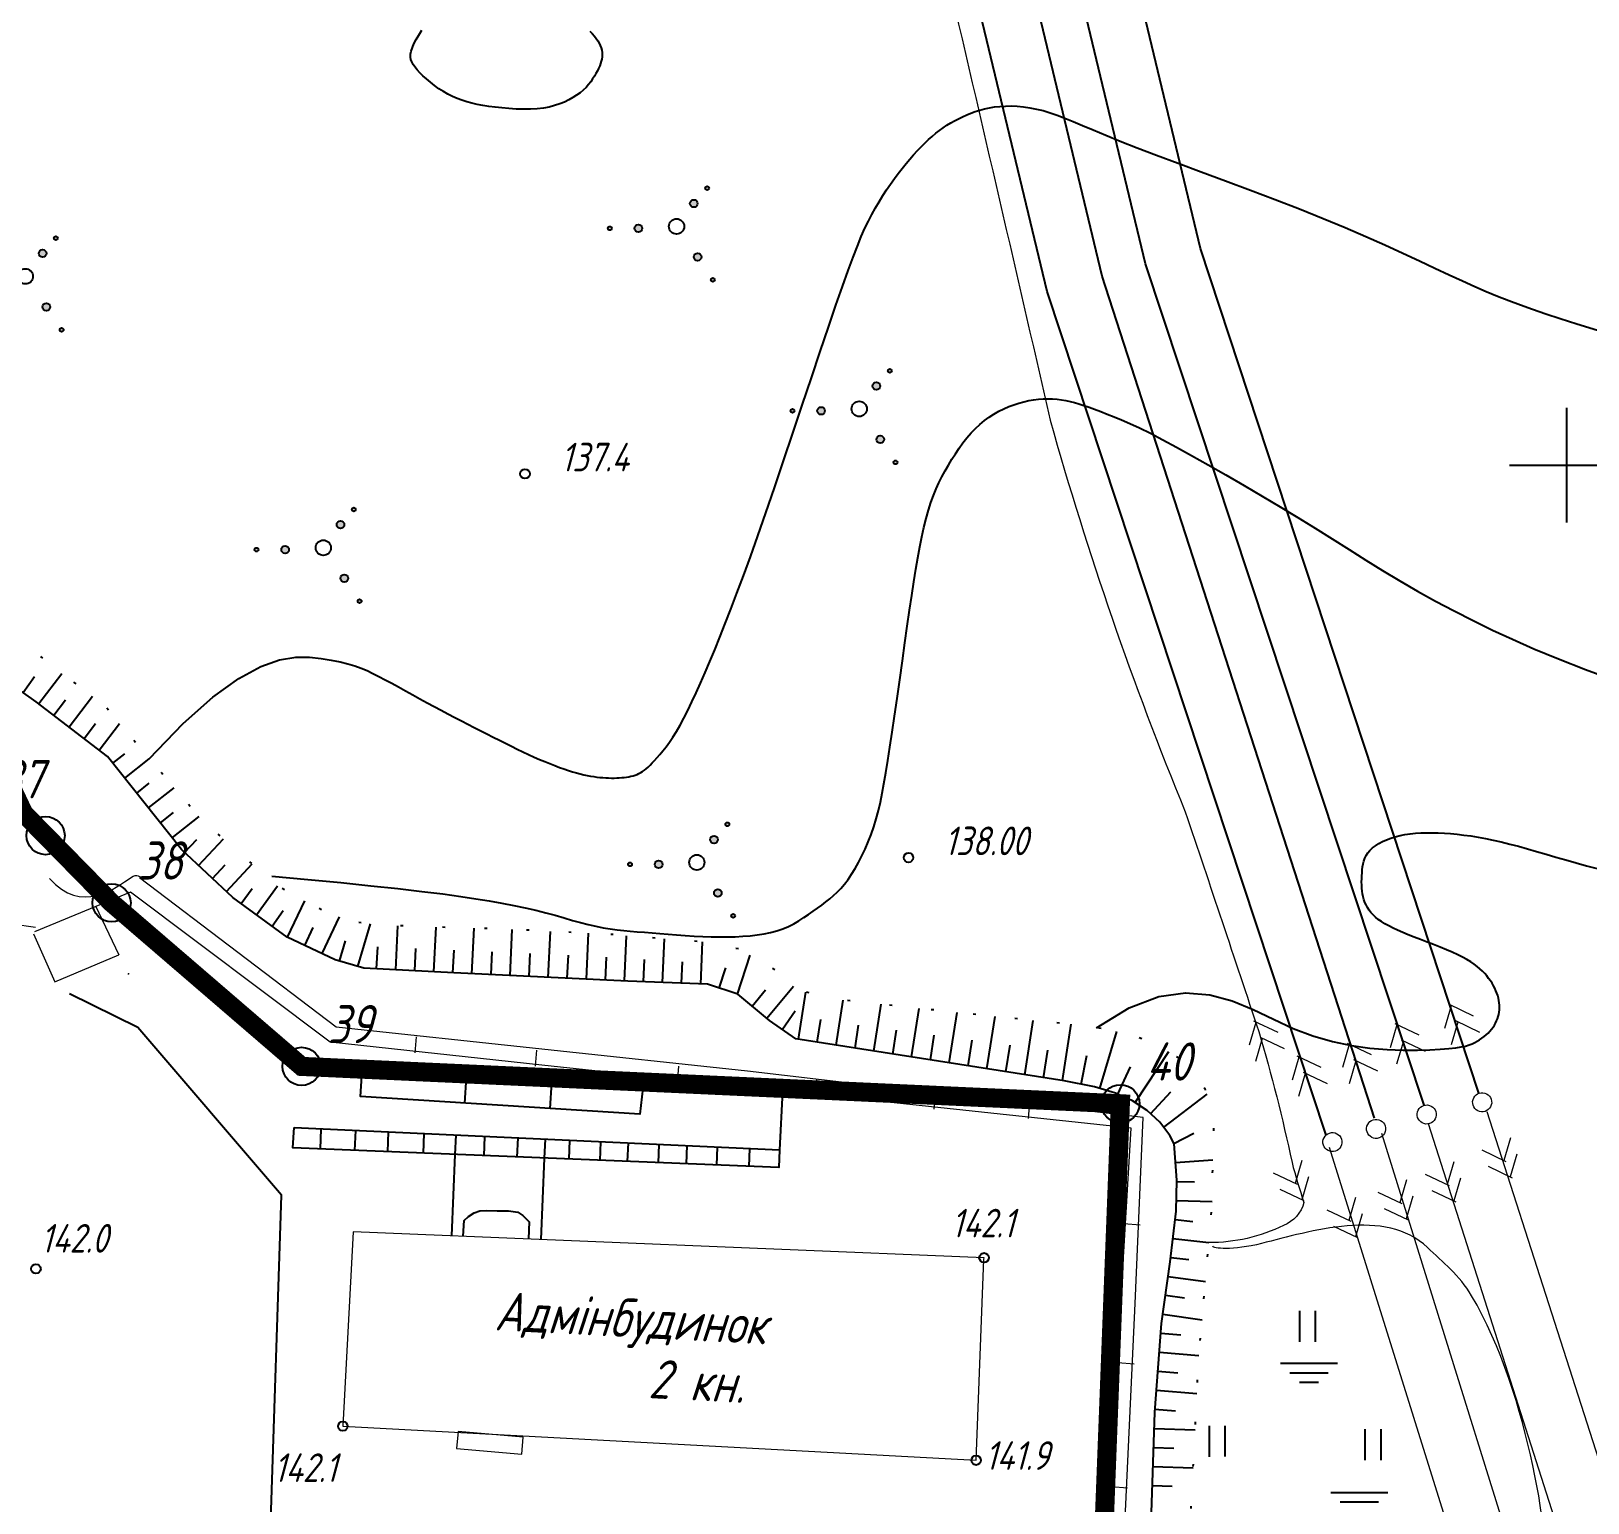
# Model space of a CAD drawing. Header units: millimetres. Extents: x 0 to 841, y 0 to 594.
# Drawn here: x 655.2 to 714.4, y 295.3 to 351.2 of the extents above; entities that cross this region are included whole.
import ezdxf
from ezdxf.lldxf.tags import DXFTag

# ---------------------------------------------------------------- set-up
doc = ezdxf.new("R2010")
doc.units = ezdxf.units.MM
doc.linetypes.add('KONTUR', pattern=[1.5, 0, -1.5])
for name, color, linetype in [('00_доповнення_топоплан', 7, 'Continuous'), ('01_Земельний_відвід_існуючий', 7, 'Continuous'), ('0_завод', 7, 'Continuous'), ('CONT-MNR', 7, 'Continuous'), ('кресты', 7, 'Continuous'), ('НАДЗЕМКА', 7, 'Continuous'), ('ПИКЕТЫ', 7, 'Continuous'), ('РЕЛЬЕФ', 7, 'Continuous')]:
    doc.layers.add(name, color=color, linetype=linetype)
doc.styles.add('Такие дела', font='GOST_A.TTF', dxfattribs={"oblique": 15})
tags = doc.linetypes.add('New Line8', pattern=[0.5, 0.2, -0.3]).pattern_tags.tags
tags[6:7] = [DXFTag(74, 4), DXFTag(75, 0), DXFTag(340, '0'), DXFTag(46, 1.0), DXFTag(50, 0.0), DXFTag(44, 0.0), DXFTag(45, 0.0)]
tags[4:5] = [DXFTag(74, 4), DXFTag(75, 0), DXFTag(340, '0'), DXFTag(46, 1.0), DXFTag(50, 0.0), DXFTag(44, 0.0), DXFTag(45, 0.0)]

# ---------------------------------------------------------------- blocks, each defined once
blk = doc.blocks.new('395_2')
at = {"linetype": 'Continuous'}
h = blk.add_hatch(color=0, dxfattribs=at)
h.paths.add_polyline_path([(-3.4, -0.1, 1), (-3.6, -0.1, 1)])
h.paths.add_polyline_path([(-2.2, -0.1, 1), (-1.8, -0.1, 1)])
h.paths.add_polyline_path([(1.1, 1.2, 1), (0.7, 1.2, 1)])
h.paths.add_polyline_path([(1.7, 2, 1), (1.5, 2, 1)])
h.paths.add_polyline_path([(0.9, -1.6, 1), (1.3, -1.6, 1)])
h.paths.add_polyline_path([(2, -2.8, 1), (1.8, -2.8, 1)])
at = {"color": 0, "linetype": 'Continuous'}
for centre, radius in [((1.6, 2), 0.1), ((0.9, 1.2), 0.2), ((-3.5, -0.1), 0.1), ((-2, -0.1), 0.2), ((0, 0), 0.4), ((1.1, -1.6), 0.2), ((1.9, -2.8), 0.1)]:
    blk.add_circle(centre, radius, dxfattribs=at)

msp = doc.modelspace()

# ---------------------------------------------------------------- linework, layer by layer
at = {"linetype": 'Continuous', "flags": 128}
for points in [[(710.222, 310.841), (699.638, 342.976), (693.845, 367.12), (687.949, 394.772), (675.558, 423.937), (661.163, 453.706)], [(708.144, 310.385), (697.539, 342.389), (691.721, 366.639), (685.863, 394.113), (673.555, 423.081), (659.784, 452.693)], [(706.255, 309.891), (695.895, 341.929), (690.057, 366.262), (684.228, 393.597), (671.986, 422.41), (657.791, 451.823)], [(704.413, 309.255), (693.796, 341.342), (687.933, 365.781), (682.142, 392.938), (669.983, 421.554), (655.991, 450.171)]]:
    msp.add_lwpolyline(points, dxfattribs=at)
at = {"layer": '00_доповнення_топоплан', "linetype": 'Continuous'}
for p, q in [((654.852, 326.09), (655.281, 326.697)), ((656.018, 325.225), (656.462, 325.805)), ((657.17, 324.342), (657.605, 324.909)), ((658.266, 323.401), (658.717, 323.759)), ((659.169, 322.264), (659.642, 322.639)), ((660.072, 321.127), (660.569, 321.522)), ((660.991, 320.005), (661.456, 320.501)), ((662.052, 319.013), (662.534, 319.528)), ((663.143, 318.058), (663.56, 318.632)), ((664.316, 317.204), (664.745, 317.792)), ((665.561, 316.468), (665.882, 317.146)), ((666.883, 315.872), (667.11, 316.645)), ((668.295, 315.576), (668.339, 316.413)), ((669.745, 315.5), (669.789, 316.344)), ((671.195, 315.425), (671.24, 316.284)), ((672.646, 315.356), (672.687, 316.229)), ((674.096, 315.287), (674.138, 316.163)), ((675.546, 315.218), (675.588, 316.091)), ((676.997, 315.149), (677.038, 316.019)), ((678.447, 315.085), (678.481, 315.931)), ((679.898, 315.027), (679.931, 315.842)), ((681.326, 314.842), (681.577, 315.611)), ((682.58, 314.161), (683.092, 314.782)), ((683.729, 313.275), (684.216, 313.974)), ((685.058, 312.787), (685.192, 313.643)), ((686.492, 312.562), (686.629, 313.436)), ((687.926, 312.336), (688.069, 313.244)), ((689.361, 312.111), (689.509, 313.053)), ((690.795, 311.886), (690.949, 312.863)), ((692.23, 311.661), (692.389, 312.674)), ((693.664, 311.435), (693.829, 312.488)), ((695.094, 311.186), (695.306, 312.274)), ((696.493, 310.808), (696.972, 311.852)), ((697.731, 310.065), (698.506, 310.899)), ((698.622, 308.934), (699.385, 309.324)), ((698.731, 307.487), (699.412, 307.471)), ((698.668, 306.038), (699.341, 305.962)), ((698.505, 304.595), (699.196, 304.517)), ((698.307, 303.157), (699.032, 303.055)), ((698.128, 301.716), (698.883, 301.657)), ((698.014, 300.269), (698.775, 300.209)), ((697.9, 298.821), (698.682, 298.76)), ((697.848, 297.37), (698.621, 297.345)), ((697.801, 295.919), (698.561, 295.895))]:
    msp.add_line(p, q, dxfattribs=at)
at = {"layer": '00_доповнення_топоплан', "color": 7, "linetype": 'Continuous', "lineweight": -3}
for p, q in [((655.442, 325.667), (656.323, 326.817)), ((656.594, 324.784), (657.49, 325.952)), ((657.746, 323.9), (658.516, 324.903)), ((658.717, 322.832), (659.638, 323.564)), ((659.62, 321.695), (660.591, 322.466)), ((660.523, 320.558), (661.544, 321.369)), ((661.522, 319.509), (662.468, 320.52)), ((662.582, 318.517), (663.564, 319.566)), ((663.73, 317.631), (664.528, 318.728)), ((664.905, 316.778), (665.563, 318.169)), ((666.217, 316.157), (666.878, 317.553)), ((667.58, 315.667), (668.056, 317.289)), ((669.02, 315.538), (669.107, 317.212)), ((670.47, 315.463), (670.559, 317.164)), ((671.921, 315.39), (672.003, 317.123)), ((673.371, 315.321), (673.454, 317.077)), ((674.821, 315.252), (674.905, 317.002)), ((676.272, 315.183), (676.355, 316.927)), ((677.722, 315.114), (677.804, 316.835)), ((679.173, 315.056), (679.239, 316.717)), ((680.624, 314.998), (680.687, 316.598)), ((682.017, 314.617), (682.498, 316.095)), ((683.14, 313.699), (684.149, 314.922)), ((684.34, 312.9), (684.622, 314.694)), ((685.775, 312.674), (686.044, 314.388)), ((687.209, 312.449), (687.489, 314.231)), ((688.644, 312.224), (688.934, 314.073)), ((690.078, 311.999), (690.379, 313.915)), ((691.512, 311.773), (691.825, 313.764)), ((692.947, 311.548), (693.271, 313.613)), ((694.381, 311.323), (694.718, 313.47)), ((695.802, 311.028), (696.447, 313.191)), ((697.144, 310.489), (698.435, 312.432)), ((698.232, 309.543), (699.884, 310.807)), ((698.682, 308.212), (700.104, 308.317)), ((698.714, 306.762), (700.082, 306.729)), ((698.586, 305.316), (699.951, 305.162)), ((698.408, 303.876), (699.821, 303.677)), ((698.206, 302.438), (699.694, 302.229)), ((698.071, 300.993), (699.575, 300.874)), ((697.957, 299.545), (699.5, 299.423)), ((697.871, 298.096), (699.431, 298.046)), ((697.825, 296.645), (699.358, 296.595))]:
    msp.add_line(p, q, dxfattribs=at)
at = {"layer": '00_доповнення_топоплан', "color": 0, "linetype": 'Continuous'}
for p, q in [((703.408, 301.387), (703.408, 302.566)), ((703.996, 302.566), (703.996, 301.39)), ((699.974, 297.016), (699.974, 298.196)), ((700.562, 298.196), (700.562, 297.02)), ((705.902, 296.887), (705.902, 298.066)), ((706.491, 298.066), (706.491, 296.89))]:
    msp.add_line(p, q, dxfattribs=at)
at = {"layer": '00_доповнення_топоплан', "color": 3}
for p, q in [((702.674, 300.575), (704.852, 300.575)), ((703.037, 300.212), (704.489, 300.212)), ((703.4, 299.849), (704.126, 299.849)), ((704.587, 295.659), (706.765, 295.659)), ((704.95, 295.296), (706.402, 295.296))]:
    msp.add_line(p, q, dxfattribs=at)
at = {"layer": '00_доповнення_топоплан', "linetype": 'KONTUR', "flags": 128}
msp.add_lwpolyline([(719.084, 250.396), (719.117, 252.038), (719.149, 256.533), (719.072, 260.513), (718.899, 263.95), (718.645, 266.852), (718.338, 269.171), (718.047, 270.644), (717.764, 271.437), (717.356, 272.248), (716.818, 273.07), (716.127, 273.923), (715.234, 274.846), (713.892, 276.215), (713.422, 276.923), (713.129, 277.542), (712.381, 279.256), (712.031, 279.71), (711.645, 280.034), (710.945, 280.438), (710.076, 280.809), (708.857, 281.203), (705.78, 282.154), (704.283, 282.76), (703.028, 283.381), (702.041, 283.987), (701.217, 284.623), (700.407, 285.381), (699.721, 286.17), (699.578, 286.443), (699.389, 287.123), (699.238, 288.079), (699.166, 289.259), (699.162, 291.379), (699.279, 295.034), (699.571, 300.825), (700.081, 306.649), (700.107, 308.585), (700.153, 309.875), (700.063, 310.358), (699.819, 310.972), (699.493, 311.497), (699.083, 311.954), (698.577, 312.353), (697.968, 312.694), (697.215, 312.989), (696.279, 313.235), (695.07, 313.435), (693.167, 313.623), (690.345, 313.919), (685.516, 314.446), (684.307, 314.782), (683.463, 315.527), (682.109, 316.324), (680.739, 316.594), (677.25, 316.881), (673.227, 317.088), (670.407, 317.168), (668.542, 317.232), (667.582, 317.345), (666.499, 317.664), (664.523, 318.731), (661.701, 321.187), (659.407, 323.831), (657.89, 325.656), (656.041, 327.026), (652.919, 329.637), (648.702, 334.531), (645.368, 341.579), (641.446, 348.425), (638.21, 354.206), (633.618, 363.188), (629.257, 371.782), (623.011, 384.047), (616.508, 396.006), (610.848, 407.887), (606.104, 417.502), (597.869, 433.564), (587.04, 455.058), (583.333, 462.529), (583.016, 463.51), (583.587, 464.349), (584.474, 464.824), (585.741, 464.935), (587.531, 464.713), (589.432, 464.143), (595.554, 463.494), (597.845, 463.692), (599.242, 464.035)], dxfattribs=at)
at = {"layer": '00_доповнення_топоплан', "linetype": 'New Line8', "lineweight": 15}
msp.add_lwpolyline([(673.599, 410.729, 0.00665), (676.721, 402.87, -0.0002), (680.336, 393.555, -0.009501), (682.129, 388.207, -0.022518), (684.237, 378.125, 0.000221), (689.782, 354.305, -0.001082), (693.917, 336.443, 0.029125), (699.056, 321.55, -0.000671), (701.853, 313.19, -0.019166), (703.115, 308.211, 0.021264), (703.571, 306.688, -0.239083), (702.793, 305.816, -0.116197), (699.951, 305.162)], format="xyb", dxfattribs=at)
at = {"layer": '00_доповнення_топоплан', "color": 30, "linetype": 'Continuous'}
for points in [[(676.402, 351.247), (676.496, 351.153), (676.579, 351.06), (676.652, 350.968), (676.713, 350.878), (676.762, 350.788), (676.803, 350.7), (676.834, 350.612), (676.857, 350.525), (676.871, 350.438), (676.877, 350.352), (676.873, 350.267), (676.862, 350.182), (676.841, 350.098), (676.814, 350.013), (676.779, 349.924), (676.738, 349.831), (676.691, 349.736), (676.637, 349.637), (676.577, 349.534), (676.51, 349.428), (676.437, 349.319), (676.354, 349.21), (676.26, 349.105), (676.153, 349.003), (676.035, 348.905), (675.904, 348.811), (675.762, 348.72), (675.607, 348.633), (675.441, 348.55), (675.261, 348.475), (675.067, 348.412), (674.859, 348.36), (674.637, 348.321), (674.4, 348.294), (674.149, 348.278), (673.885, 348.275), (673.606, 348.284), (673.326, 348.301), (673.059, 348.323), (672.804, 348.351), (672.562, 348.383), (672.333, 348.42), (672.117, 348.461), (671.913, 348.508), (671.721, 348.56), (671.538, 348.619), (671.358, 348.688), (671.18, 348.766), (671.006, 348.853), (670.835, 348.951), (670.667, 349.057), (670.502, 349.174), (670.34, 349.299), (670.188, 349.427), (670.054, 349.55), (669.936, 349.666), (669.835, 349.778), (669.751, 349.883), (669.684, 349.983), (669.633, 350.078), (669.6, 350.167), (669.585, 350.26), (669.589, 350.366), (669.612, 350.486), (669.655, 350.618), (669.716, 350.764), (669.796, 350.923), (669.896, 351.096), (670.015, 351.281)], [(659.638, 323.564), (660.939, 324.913), (662.07, 325.914), (663.048, 326.618), (663.888, 327.074), (664.605, 327.329), (665.216, 327.434), (665.737, 327.436), (666.183, 327.386), (666.569, 327.323), (666.905, 327.256), (667.2, 327.183), (667.463, 327.103), (667.704, 327.015), (667.931, 326.92), (668.154, 326.815), (668.381, 326.7), (668.62, 326.574), (668.871, 326.44), (669.13, 326.298), (669.396, 326.151), (669.667, 326.002), (669.94, 325.851), (670.212, 325.701), (670.482, 325.554), (670.748, 325.412), (671.009, 325.274), (671.265, 325.14), (671.517, 325.01), (671.766, 324.882), (672.011, 324.758), (672.254, 324.635), (672.493, 324.514), (672.729, 324.394), (672.963, 324.275), (673.194, 324.159), (673.42, 324.046), (673.643, 323.936), (673.862, 323.831), (674.077, 323.73), (674.286, 323.634), (674.49, 323.544), (674.689, 323.459), (674.882, 323.381), (675.069, 323.308), (675.249, 323.241), (675.422, 323.18), (675.588, 323.125), (675.746, 323.076), (675.897, 323.032), (676.041, 322.994), (676.178, 322.961), (676.309, 322.932), (676.435, 322.908), (676.557, 322.888), (676.675, 322.872), (676.79, 322.859), (676.903, 322.849), (677.013, 322.841), (677.121, 322.836), (677.226, 322.834), (677.329, 322.835), (677.429, 322.838), (677.526, 322.843), (677.621, 322.85), (677.713, 322.859), (677.801, 322.871), (677.887, 322.885), (677.97, 322.903), (678.05, 322.923), (678.128, 322.947), (678.203, 322.975), (678.275, 323.007), (678.344, 323.044), (678.412, 323.085), (678.48, 323.133), (678.55, 323.189), (678.623, 323.252), (678.699, 323.325), (678.781, 323.409), (678.871, 323.503), (678.968, 323.61), (679.073, 323.731), (679.185, 323.868), (679.304, 324.022), (679.43, 324.195), (679.561, 324.389), (679.697, 324.606), (679.839, 324.847), (679.985, 325.115), (680.136, 325.408), (680.291, 325.727), (680.453, 326.073), (680.62, 326.445), (680.793, 326.843), (680.973, 327.267), (681.16, 327.717), (681.354, 328.195), (681.558, 328.707), (681.773, 329.26), (682.002, 329.862), (682.248, 330.522), (682.511, 331.246), (682.795, 332.042), (683.101, 332.919), (683.43, 333.878), (683.776, 334.898), (684.131, 335.953), (684.487, 337.016), (684.837, 338.06), (685.172, 339.06), (685.485, 339.989), (685.768, 340.819), (686.015, 341.532), (686.229, 342.135), (686.417, 342.643), (686.582, 343.071), (686.731, 343.434), (686.869, 343.745), (687.001, 344.021), (687.132, 344.275), (687.268, 344.52), (687.408, 344.758), (687.55, 344.989), (687.696, 345.213), (687.843, 345.428), (687.991, 345.636), (688.139, 345.835), (688.287, 346.026), (688.433, 346.208), (688.577, 346.381), (688.721, 346.546), (688.863, 346.702), (689.004, 346.85), (689.145, 346.989), (689.286, 347.12), (689.426, 347.244), (689.566, 347.359), (689.706, 347.467), (689.847, 347.568), (689.99, 347.663), (690.134, 347.752), (690.281, 347.836), (690.43, 347.915), (690.583, 347.99), (690.74, 348.061), (690.901, 348.127), (691.067, 348.188), (691.239, 348.243), (691.417, 348.291), (691.603, 348.331), (691.797, 348.363), (691.999, 348.385), (692.211, 348.397), (692.432, 348.399), (692.661, 348.389), (692.898, 348.367), (693.142, 348.333), (693.393, 348.284), (693.65, 348.222), (693.912, 348.144), (694.183, 348.051), (694.47, 347.94), (694.786, 347.81), (695.144, 347.66), (695.554, 347.486), (696.03, 347.288), (696.583, 347.063), (697.225, 346.811), (697.963, 346.529), (698.782, 346.223), (699.663, 345.896), (700.585, 345.553), (701.53, 345.2), (702.476, 344.841), (703.405, 344.481), (704.297, 344.125), (705.135, 343.777), (705.918, 343.439), (706.649, 343.113), (707.329, 342.802), (707.962, 342.508), (708.55, 342.232), (709.094, 341.976), (709.597, 341.743), (710.064, 341.533), (710.505, 341.342), (710.933, 341.165), (711.361, 340.997), (711.801, 340.833), (712.266, 340.667), (712.769, 340.495), (713.322, 340.31), (713.952, 340.107), (714.74, 339.869)], [(664.31, 319.107), (665.679, 318.978), (666.934, 318.855), (668.075, 318.738), (669.103, 318.627), (670.016, 318.522), (670.816, 318.424), (671.502, 318.331), (672.074, 318.244), (672.577, 318.16), (673.055, 318.073), (673.51, 317.985), (673.941, 317.895), (674.348, 317.803), (674.73, 317.709), (675.089, 317.613), (675.423, 317.515), (675.741, 317.421), (676.049, 317.337), (676.347, 317.262), (676.636, 317.197), (676.915, 317.142), (677.184, 317.096), (677.444, 317.06), (677.694, 317.034), (677.945, 317.012), (678.208, 316.989), (678.483, 316.966), (678.77, 316.943), (679.069, 316.919), (679.379, 316.894), (679.702, 316.869), (680.037, 316.843), (680.373, 316.82), (680.702, 316.803), (681.022, 316.793), (681.334, 316.789), (681.638, 316.791), (681.934, 316.799), (682.222, 316.814), (682.501, 316.834), (682.771, 316.864), (683.031, 316.906), (683.279, 316.959), (683.517, 317.025), (683.743, 317.103), (683.959, 317.192), (684.164, 317.293), (684.358, 317.407), (684.544, 317.526), (684.724, 317.645), (684.898, 317.764), (685.066, 317.884), (685.228, 318.003), (685.383, 318.122), (685.533, 318.241), (685.677, 318.361), (685.818, 318.489), (685.956, 318.634), (686.093, 318.796), (686.228, 318.976), (686.362, 319.174), (686.494, 319.388), (686.625, 319.62), (686.753, 319.87), (686.878, 320.133), (686.994, 320.406), (687.102, 320.689), (687.203, 320.982), (687.295, 321.285), (687.38, 321.598), (687.457, 321.921), (687.526, 322.255), (687.593, 322.618), (687.665, 323.032), (687.742, 323.496), (687.823, 324.011), (687.909, 324.576), (687.999, 325.191), (688.094, 325.857), (688.194, 326.573), (688.294, 327.294), (688.39, 327.975), (688.482, 328.616), (688.57, 329.217), (688.654, 329.777), (688.734, 330.297), (688.811, 330.777), (688.883, 331.216), (688.955, 331.624), (689.032, 332.009), (689.113, 332.37), (689.198, 332.709), (689.287, 333.025), (689.381, 333.318), (689.478, 333.587), (689.58, 333.834), (689.687, 334.067), (689.8, 334.296), (689.918, 334.521), (690.043, 334.742), (690.173, 334.958), (690.309, 335.171), (690.45, 335.379), (690.598, 335.584), (690.751, 335.78), (690.909, 335.963), (691.072, 336.132), (691.241, 336.289), (691.414, 336.433), (691.593, 336.564), (691.777, 336.682), (691.966, 336.787), (692.157, 336.88), (692.347, 336.963), (692.536, 337.036), (692.725, 337.098), (692.912, 337.15), (693.099, 337.192), (693.284, 337.223), (693.469, 337.245), (693.652, 337.257), (693.831, 337.261), (694.008, 337.257), (694.181, 337.245), (694.351, 337.226), (694.518, 337.198), (694.682, 337.163), (694.843, 337.12), (695.01, 337.068), (695.193, 337.008), (695.393, 336.939), (695.608, 336.861), (695.84, 336.774), (696.089, 336.679), (696.353, 336.575), (696.633, 336.462), (696.948, 336.327), (697.314, 336.155), (697.732, 335.947), (698.202, 335.703), (698.723, 335.423), (699.297, 335.107), (699.922, 334.754), (700.599, 334.365), (701.297, 333.958), (701.985, 333.552), (702.665, 333.146), (703.335, 332.741), (703.995, 332.336), (704.646, 331.931), (705.288, 331.527), (705.921, 331.123), (706.558, 330.723), (707.212, 330.33), (707.883, 329.944), (708.572, 329.564), (709.278, 329.191), (710.001, 328.824), (710.742, 328.465), (711.5, 328.112), (712.32, 327.752), (713.247, 327.37), (714.281, 326.966), (715.422, 326.54)], [(695.675, 313.335), (696.924, 314.097), (698.047, 314.521), (699.062, 314.666), (699.987, 314.592), (700.841, 314.359), (701.642, 314.028), (702.409, 313.656), (703.161, 313.306), (703.911, 313.024), (704.654, 312.812), (705.379, 312.663), (706.074, 312.564), (706.731, 312.509), (707.338, 312.485), (707.884, 312.486), (708.359, 312.499), (708.755, 312.519), (709.079, 312.543), (709.342, 312.571), (709.552, 312.604), (709.719, 312.64), (709.854, 312.68), (709.966, 312.724), (710.065, 312.772), (710.16, 312.824), (710.25, 312.88), (710.338, 312.939), (710.421, 313.001), (710.499, 313.066), (710.573, 313.134), (710.642, 313.205), (710.705, 313.279), (710.762, 313.354), (710.814, 313.432), (710.859, 313.512), (710.899, 313.593), (710.933, 313.676), (710.96, 313.76), (710.982, 313.845), (710.998, 313.932), (711.008, 314.019), (711.011, 314.107), (711.009, 314.195), (711.001, 314.285), (710.987, 314.375), (710.967, 314.466), (710.941, 314.558), (710.909, 314.65), (710.872, 314.743), (710.828, 314.837), (710.779, 314.931), (710.723, 315.025), (710.662, 315.119), (710.595, 315.212), (710.522, 315.304), (710.444, 315.396), (710.359, 315.486), (710.266, 315.576), (710.162, 315.664), (710.047, 315.753), (709.917, 315.842), (709.771, 315.932), (709.605, 316.023), (709.419, 316.115), (709.211, 316.209), (708.986, 316.305), (708.747, 316.401), (708.5, 316.497), (708.251, 316.592), (708.004, 316.687), (707.765, 316.779), (707.538, 316.869), (707.328, 316.957), (707.134, 317.042), (706.957, 317.125), (706.796, 317.208), (706.649, 317.29), (706.517, 317.372), (706.398, 317.456), (706.292, 317.541), (706.198, 317.629), (706.116, 317.719), (706.045, 317.812), (705.983, 317.908), (705.931, 318.006), (705.888, 318.106), (705.852, 318.21), (705.824, 318.316), (705.801, 318.425), (705.785, 318.537), (705.774, 318.65), (705.767, 318.765), (705.765, 318.881), (705.766, 318.997), (705.771, 319.113), (705.778, 319.228), (705.787, 319.343), (705.801, 319.456), (705.82, 319.567), (705.848, 319.676), (705.885, 319.782), (705.934, 319.886), (705.997, 319.985), (706.076, 320.081), (706.172, 320.173), (706.285, 320.26), (706.412, 320.341), (706.553, 320.417), (706.706, 320.485), (706.87, 320.547), (707.043, 320.601), (707.224, 320.647), (707.412, 320.685), (707.606, 320.714), (707.807, 320.735), (708.015, 320.748), (708.229, 320.755), (708.449, 320.755), (708.676, 320.748), (708.91, 320.737), (709.15, 320.719), (709.397, 320.696), (709.653, 320.666), (709.917, 320.63), (710.191, 320.586), (710.475, 320.534), (710.77, 320.473), (711.077, 320.404), (711.395, 320.325), (711.726, 320.237), (712.068, 320.143), (712.42, 320.043), (712.782, 319.938), (713.154, 319.83), (713.533, 319.72), (713.921, 319.608), (714.316, 319.497), (714.719, 319.387)]]:
    msp.add_lwpolyline(points, dxfattribs=at)
at = {"layer": '00_доповнення_топоплан', "lineweight": 15}
msp.add_lwpolyline([(697.558, 288.376), (697.891, 298.717), (698.157, 302.087), (698.486, 304.428), (698.704, 306.358), (698.732, 307.534), (698.63, 308.917), (698.466, 309.237), (698.083, 309.738), (697.604, 310.183), (697.043, 310.556), (696.407, 310.848), (695.601, 311.088), (694.443, 311.313), (684.247, 312.914), (683.245, 313.613), (682.036, 314.611), (680.877, 314.988), (677.851, 315.108), (671.231, 315.423), (667.805, 315.601), (666.715, 315.921), (664.893, 316.784), (662.823, 318.291), (660.877, 320.113), (658.063, 323.657), (655.349, 325.739), (652.484, 327.766)], dxfattribs=at)
at = {"layer": '00_доповнення_топоплан', "color": 7, "linetype": 'Continuous', "lineweight": -3, "flags": 128}
for points in [[(670.567, 293.727), (664.255, 294.214), (664.682, 306.961), (659.215, 313.344), (656.61, 314.623)], [(678.424, 311.034), (678.301, 310.048), (667.68, 310.72), (667.742, 311.701), (678.424, 311.034)], [(671.698, 311.454), (671.636, 310.469)], [(674.945, 311.251), (674.883, 310.264)], [(683.737, 310.929), (683.62, 308.688)], [(665.157, 309.537), (683.62, 308.688), (683.589, 308.014), (665.102, 308.763), (665.157, 309.537)], [(666.177, 309.49), (666.146, 308.721)], [(667.487, 309.43), (667.456, 308.66)], [(668.739, 309.372), (668.709, 308.617)], [(670.089, 309.31), (670.059, 308.562)], [(671.305, 309.254), (671.275, 308.513)], [(672.399, 309.204), (672.369, 308.468)], [(673.66, 309.146), (673.63, 308.417)], [(674.702, 309.098), (674.672, 308.375)], [(675.629, 309.055), (675.6, 308.337)], [(676.815, 309.001), (676.786, 308.289)], [(677.857, 308.953), (677.828, 308.247)], [(679.027, 308.899), (678.999, 308.2)], [(680.092, 308.85), (680.064, 308.157)], [(681.251, 308.797), (681.223, 308.11)], [(682.479, 308.741), (682.451, 308.06)], [(671.275, 308.513), (671.148, 305.421)], [(674.672, 308.375), (674.545, 305.281)], [(671.583, 305.403), (671.629, 306), (671.785, 306.156), (672.008, 306.296), (672.215, 306.369), (672.476, 306.385), (672.884, 306.376), (673.307, 306.369), (673.661, 306.318), (673.861, 306.191), (674.103, 305.946), (674.077, 305.3)]]:
    msp.add_lwpolyline(points, dxfattribs=at)
at = {"layer": '00_доповнення_топоплан', "color": 7, "linetype": 'Continuous'}
for centre in [(673.938, 334.406), (688.529, 319.807), (691.402, 304.586), (655.335, 304.165), (667.009, 298.177), (691.098, 296.882)]:
    msp.add_circle(centre, 0.181, dxfattribs=at)
at = {"layer": '00_доповнення_топоплан', "lineweight": 15}
for centre in [(708.239, 310.035), (710.349, 310.501), (706.315, 309.488), (704.654, 308.984)]:
    msp.add_ellipse(centre, major_axis=(0.031, 0.362), ratio=1, dxfattribs=at)
for points in [[(709.173, 314.172), (709.173, 314.172), (708.918, 313.304), (708.918, 313.304)], [(710.02, 313.78), (710.02, 313.78), (709.105, 314.216), (709.105, 314.216)], [(707.104, 313.443), (707.104, 313.443), (706.85, 312.576), (706.85, 312.576)], [(707.951, 313.052), (707.951, 313.052), (707.036, 313.488), (707.036, 313.488)], [(709.419, 313.551), (709.419, 313.551), (709.165, 312.683), (709.165, 312.683)], [(710.266, 313.16), (710.266, 313.16), (709.351, 313.595), (709.351, 313.595)], [(705.293, 312.693), (705.293, 312.693), (705.038, 311.825), (705.038, 311.825)], [(706.14, 312.302), (706.14, 312.302), (705.225, 312.737), (705.225, 312.737)], [(707.351, 312.823), (707.351, 312.823), (707.096, 311.955), (707.096, 311.955)], [(708.198, 312.432), (708.198, 312.432), (707.283, 312.867), (707.283, 312.867)], [(703.375, 312.211), (703.375, 312.211), (703.12, 311.343), (703.12, 311.343)], [(704.222, 311.819), (704.222, 311.819), (703.307, 312.255), (703.307, 312.255)], [(706.386, 311.681), (706.386, 311.681), (705.471, 312.117), (705.471, 312.117)], [(703.621, 311.59), (703.621, 311.59), (703.367, 310.722), (703.367, 310.722)], [(704.468, 311.199), (704.468, 311.199), (703.553, 311.634), (703.553, 311.634)], [(705.539, 312.072), (705.539, 312.072), (705.285, 311.205), (705.285, 311.205)], [(711.18, 308.295), (711.18, 308.295), (711.435, 309.163), (711.435, 309.163)], [(710.334, 308.686), (710.334, 308.686), (711.249, 308.251), (711.249, 308.251)], [(711.427, 307.675), (711.427, 307.675), (711.681, 308.542), (711.681, 308.542)], [(709.031, 307.38), (709.031, 307.38), (709.286, 308.247), (709.286, 308.247)], [(710.58, 308.066), (710.58, 308.066), (711.495, 307.63), (711.495, 307.63)], [(707.225, 306.693), (707.225, 306.693), (707.48, 307.561), (707.48, 307.561)], [(708.184, 307.771), (708.184, 307.771), (709.099, 307.335), (709.099, 307.335)], [(709.278, 306.759), (709.278, 306.759), (709.532, 307.627), (709.532, 307.627)], [(705.291, 306.018), (705.291, 306.018), (705.545, 306.886), (705.545, 306.886)], [(706.378, 307.085), (706.378, 307.085), (707.293, 306.649), (707.293, 306.649)], [(707.472, 306.073), (707.472, 306.073), (707.726, 306.941), (707.726, 306.941)], [(708.431, 307.15), (708.431, 307.15), (709.346, 306.715), (709.346, 306.715)], [(704.444, 306.41), (704.444, 306.41), (705.359, 305.974), (705.359, 305.974)], [(705.537, 305.398), (705.537, 305.398), (705.792, 306.265), (705.792, 306.265)], [(706.625, 306.464), (706.625, 306.464), (707.54, 306.029), (707.54, 306.029)], [(704.69, 305.789), (704.69, 305.789), (705.605, 305.354), (705.605, 305.354)]]:
    msp.add_open_spline(points, degree=3, dxfattribs=at)
at = {"layer": '01_Земельний_відвід_існуючий', "color": 2, "linetype": 'Continuous', "lineweight": 50, "const_width": 0.726}
msp.add_lwpolyline([(586.612, 465.781), (654.87, 321.492), (658.213, 318.087), (665.441, 311.865), (696.586, 310.443), (695.435, 280.539), (707.44, 280.364), (716.94, 271.416), (718.903, 250.682), (724.878, 239.639), (735.492, 242.5), (740.433, 224.023), (748.542, 222.208), (749.969, 222.462), (750.056, 220.647), (784.28, 225.878), (836, 237.26)], dxfattribs=at)
at = {"layer": '01_Земельний_відвід_існуючий', "color": 7, "linetype": 'Continuous', "lineweight": -3}
for centre in [(655.703, 320.644), (658.213, 318.087), (665.441, 311.865), (696.586, 310.443)]:
    msp.add_circle(centre, 0.726, dxfattribs=at)
at = {"layer": '0_завод', "lineweight": 15}
for p, q in [((671.392, 297.979), (671.336, 297.33)), ((673.871, 297.766), (671.392, 297.979)), ((671.336, 297.33), (673.815, 297.117)), ((671.336, 297.33), (671.336, 297.33)), ((673.815, 297.117), (673.871, 297.766))]:
    msp.add_line(p, q, dxfattribs=at)
for centre in [(708.239, 310.035), (710.349, 310.501), (706.315, 309.488), (704.654, 308.984)]:
    msp.add_ellipse(centre, major_axis=(0.031, 0.362), ratio=1, dxfattribs=at)
for points, knots in [([(658.965, 319.066), (658.965, 319.066), (659.167, 319.213), (659.339, 319.05), (659.339, 319.05)], [0.95454545, 0.95454545, 0.95454545, 0.95454545, 0.95454546, 1, 1, 1, 1]), ([(655.849, 319.016), (655.849, 319.016), (657.055, 317.639), (658.36, 318.626), (658.965, 319.066)], [0.90909091, 0.90909091, 0.90909091, 0.90909091, 0.90909092, 0.95454545, 0.95454545, 0.95454545, 0.95454545]), ([(666.761, 313.352), (666.761, 313.352), (666.761, 313.352), (659.272, 319.038), (659.272, 319.038)], [0.8333333, 0.8333333, 0.8333333, 0.8333333, 0.8333333, 1, 1, 1, 1]), ([(658.936, 318.498), (658.936, 318.498), (658.936, 318.498), (655.283, 316.978), (655.283, 316.978)], [0.8571429, 0.8571429, 0.8571429, 0.8571429, 0.8571429, 1, 1, 1, 1]), ([(666.526, 312.781), (666.526, 312.781), (666.526, 312.781), (658.936, 318.498), (658.936, 318.498)], [0.7142857, 0.7142857, 0.7142857, 0.7142857, 0.7142857, 0.8571429, 0.8571429, 0.8571429, 0.8571429]), ([(656.053, 315.082), (656.053, 315.082), (656.053, 315.082), (658.491, 316.105), (658.491, 316.105)], [0.5, 0.5, 0.5, 0.5, 0.5, 1, 1, 1, 1]), ([(658.841, 315.403), (658.841, 315.403), (658.841, 315.403), (658.878, 315.399), (658.878, 315.399)], [0.6666667, 0.6666667, 0.6666667, 0.6666667, 0.6666667, 1, 1, 1, 1]), ([(682.399, 311.682), (682.399, 311.682), (682.399, 311.682), (666.761, 313.352), (666.761, 313.352)], [0.6666667, 0.6666667, 0.6666667, 0.6666667, 0.6666667, 0.8333333, 0.8333333, 0.8333333, 0.8333333]), ([(674.585, 311.908), (674.585, 311.908), (674.585, 311.908), (666.526, 312.781), (666.526, 312.781)], [0.5714286, 0.5714286, 0.5714286, 0.5714286, 0.5714286, 0.7142857, 0.7142857, 0.7142857, 0.7142857]), ([(697.448, 309.923), (697.448, 309.923), (697.448, 309.923), (682.399, 311.682), (682.399, 311.682)], [0.5, 0.5, 0.5, 0.5, 0.5, 0.6666667, 0.6666667, 0.6666667, 0.6666667]), ([(691.402, 304.586), (691.402, 304.586), (691.402, 304.586), (667.406, 305.575), (667.406, 305.575)], [0.8, 0.8, 0.8, 0.8, 0.8, 1, 1, 1, 1]), ([(691.397, 304.527), (691.397, 304.527), (691.397, 304.527), (691.402, 304.586), (691.402, 304.586)], [0.6, 0.6, 0.6, 0.6, 0.6, 0.8, 0.8, 0.8, 0.8])]:
    msp.add_open_spline(points, degree=3, knots=knots, dxfattribs=at)
for points in [[(657.607, 317.974), (657.607, 317.974), (658.491, 316.105), (658.491, 316.105)], [(655.316, 317.147), (655.316, 317.147), (653.558, 317.402), (653.558, 317.402)], [(655.239, 316.907), (655.239, 316.907), (656.053, 315.082), (656.053, 315.082)], [(658.875, 315.362), (658.875, 315.362), (658.841, 315.403), (658.841, 315.403)], [(709.173, 314.172), (709.173, 314.172), (708.918, 313.304), (708.918, 313.304)], [(710.02, 313.78), (710.02, 313.78), (709.105, 314.216), (709.105, 314.216)], [(701.736, 313.541), (701.736, 313.541), (701.482, 312.674), (701.482, 312.674)], [(702.583, 313.15), (702.583, 313.15), (701.668, 313.586), (701.668, 313.586)], [(707.104, 313.443), (707.104, 313.443), (706.85, 312.576), (706.85, 312.576)], [(707.951, 313.052), (707.951, 313.052), (707.036, 313.488), (707.036, 313.488)], [(709.419, 313.551), (709.419, 313.551), (709.165, 312.683), (709.165, 312.683)], [(710.266, 313.16), (710.266, 313.16), (709.351, 313.595), (709.351, 313.595)], [(669.758, 312.375), (669.758, 312.375), (669.811, 312.992), (669.811, 312.992)], [(701.983, 312.921), (701.983, 312.921), (701.728, 312.053), (701.728, 312.053)], [(702.83, 312.53), (702.83, 312.53), (701.915, 312.965), (701.915, 312.965)], [(705.293, 312.693), (705.293, 312.693), (705.038, 311.825), (705.038, 311.825)], [(706.14, 312.302), (706.14, 312.302), (705.225, 312.737), (705.225, 312.737)], [(707.351, 312.823), (707.351, 312.823), (707.096, 311.955), (707.096, 311.955)], [(708.198, 312.432), (708.198, 312.432), (707.283, 312.867), (707.283, 312.867)], [(674.341, 311.87), (674.341, 311.87), (674.394, 312.487), (674.394, 312.487)], [(703.375, 312.211), (703.375, 312.211), (703.12, 311.343), (703.12, 311.343)], [(704.222, 311.819), (704.222, 311.819), (703.307, 312.255), (703.307, 312.255)], [(706.386, 311.681), (706.386, 311.681), (705.471, 312.117), (705.471, 312.117)], [(697.002, 309.512), (697.002, 309.512), (674.585, 311.908), (674.585, 311.908)], [(679.735, 311.257), (679.735, 311.257), (679.788, 311.874), (679.788, 311.874)], [(703.621, 311.59), (703.621, 311.59), (703.367, 310.722), (703.367, 310.722)], [(704.468, 311.199), (704.468, 311.199), (703.553, 311.634), (703.553, 311.634)], [(705.539, 312.072), (705.539, 312.072), (705.285, 311.205), (705.285, 311.205)], [(684.988, 310.732), (684.988, 310.732), (685.041, 311.349), (685.041, 311.349)], [(689.497, 310.232), (689.497, 310.232), (689.55, 310.85), (689.55, 310.85)], [(693.086, 309.887), (693.086, 309.887), (693.139, 310.504), (693.139, 310.504)], [(697.147, 302.85), (697.147, 302.85), (697.448, 309.923), (697.448, 309.923)], [(710.531, 310.149), (710.531, 310.149), (720.148, 280.183), (720.148, 280.183)], [(696.6, 302.899), (696.6, 302.899), (697.002, 309.512), (697.002, 309.512)], [(706.514, 309.329), (706.514, 309.329), (716.171, 278.324), (716.171, 278.324)], [(708.292, 309.694), (708.292, 309.694), (718.052, 279.133), (718.052, 279.133)], [(711.18, 308.295), (711.18, 308.295), (711.435, 309.163), (711.435, 309.163)], [(704.526, 308.788), (704.526, 308.788), (714.088, 278.18), (714.088, 278.18)], [(710.334, 308.686), (710.334, 308.686), (711.249, 308.251), (711.249, 308.251)], [(711.427, 307.675), (711.427, 307.675), (711.681, 308.542), (711.681, 308.542)], [(703.249, 307.426), (703.249, 307.426), (703.504, 308.294), (703.504, 308.294)], [(709.031, 307.38), (709.031, 307.38), (709.286, 308.247), (709.286, 308.247)], [(710.58, 308.066), (710.58, 308.066), (711.495, 307.63), (711.495, 307.63)], [(702.402, 307.817), (702.402, 307.817), (703.317, 307.382), (703.317, 307.382)], [(703.496, 306.805), (703.496, 306.805), (703.75, 307.673), (703.75, 307.673)], [(707.225, 306.693), (707.225, 306.693), (707.48, 307.561), (707.48, 307.561)], [(708.184, 307.771), (708.184, 307.771), (709.099, 307.335), (709.099, 307.335)], [(709.278, 306.759), (709.278, 306.759), (709.532, 307.627), (709.532, 307.627)], [(702.649, 307.197), (702.649, 307.197), (703.564, 306.761), (703.564, 306.761)], [(705.291, 306.018), (705.291, 306.018), (705.545, 306.886), (705.545, 306.886)], [(706.378, 307.085), (706.378, 307.085), (707.293, 306.649), (707.293, 306.649)], [(707.472, 306.073), (707.472, 306.073), (707.726, 306.941), (707.726, 306.941)], [(708.431, 307.15), (708.431, 307.15), (709.346, 306.715), (709.346, 306.715)], [(704.444, 306.41), (704.444, 306.41), (705.359, 305.974), (705.359, 305.974)], [(705.537, 305.398), (705.537, 305.398), (705.792, 306.265), (705.792, 306.265)], [(706.625, 306.464), (706.625, 306.464), (707.54, 306.029), (707.54, 306.029)], [(667.406, 305.575), (667.406, 305.575), (667.009, 298.177), (667.009, 298.177)], [(696.722, 305.889), (696.722, 305.889), (697.339, 305.836), (697.339, 305.836)], [(704.69, 305.789), (704.69, 305.789), (705.605, 305.354), (705.605, 305.354)], [(691.098, 296.882), (691.098, 296.882), (691.397, 304.527), (691.397, 304.527)], [(695.832, 285.666), (695.832, 285.666), (696.6, 302.899), (696.6, 302.899)], [(696.351, 285.659), (696.351, 285.659), (697.147, 302.85), (697.147, 302.85)], [(696.492, 300.604), (696.492, 300.604), (697.11, 300.551), (697.11, 300.551)], [(667.009, 298.177), (667.009, 298.177), (691.098, 296.882), (691.098, 296.882)], [(696.236, 295.882), (696.236, 295.882), (696.854, 295.829), (696.854, 295.829)]]:
    msp.add_open_spline(points, degree=3, dxfattribs=at)
at = {"layer": '0_завод', "linetype": 'New Line8', "lineweight": 15}
for points, knots in [([(708.265, 304.977), (708.265, 304.977), (706.68, 306.503), (703.798, 305.589), (701.961, 305.131)], [0.6666667, 0.6666667, 0.6666667, 0.6666667, 0.6666667, 0.8333333, 0.8333333, 0.8333333, 0.8333333]), ([(701.961, 305.131), (701.961, 305.131), (700.859, 304.856), (700.085, 304.933), (700.108, 305.023)], [0.8333333, 0.8333333, 0.8333333, 0.8333333, 0.8333333, 1, 1, 1, 1]), ([(709.948, 303.141), (709.948, 303.141), (709.483, 303.928), (708.85, 304.415), (708.265, 304.977)], [0.5, 0.5, 0.5, 0.5, 0.5, 0.6666667, 0.6666667, 0.6666667, 0.6666667])]:
    msp.add_open_spline(points, degree=3, knots=knots, dxfattribs=at)
msp.add_open_spline([(712.783, 292.123), (712.968, 293.39), (712.19, 299.347), (709.948, 303.141)], degree=3, dxfattribs=at)
at = {"layer": 'CONT-MNR', "color": 30, "linetype": 'Continuous', "flags": 128}
for points in [[(659.638, 323.564), (660.939, 324.913), (662.07, 325.914), (663.048, 326.618), (663.888, 327.074), (664.605, 327.329), (665.216, 327.434), (665.737, 327.436), (666.183, 327.386), (666.569, 327.323), (666.905, 327.256), (667.2, 327.183), (667.463, 327.103), (667.704, 327.015), (667.931, 326.92), (668.154, 326.815), (668.381, 326.7), (668.62, 326.574), (668.871, 326.44), (669.13, 326.298), (669.396, 326.151), (669.667, 326.002), (669.94, 325.851), (670.212, 325.701), (670.482, 325.554), (670.748, 325.412), (671.009, 325.274), (671.265, 325.14), (671.517, 325.01), (671.766, 324.882), (672.011, 324.758), (672.254, 324.635), (672.493, 324.514), (672.729, 324.394), (672.963, 324.275), (673.194, 324.159), (673.42, 324.046), (673.643, 323.936), (673.862, 323.831), (674.077, 323.73), (674.286, 323.634), (674.49, 323.544), (674.689, 323.459), (674.882, 323.381), (675.069, 323.308), (675.249, 323.241), (675.422, 323.18), (675.588, 323.125), (675.746, 323.076), (675.897, 323.032), (676.041, 322.994), (676.178, 322.961), (676.309, 322.932), (676.435, 322.908), (676.557, 322.888), (676.675, 322.872), (676.79, 322.859), (676.903, 322.849), (677.013, 322.841), (677.121, 322.836), (677.226, 322.834), (677.329, 322.835), (677.429, 322.838), (677.526, 322.843), (677.621, 322.85), (677.713, 322.859), (677.801, 322.871), (677.887, 322.885), (677.97, 322.903), (678.05, 322.923), (678.128, 322.947), (678.203, 322.975), (678.275, 323.007), (678.344, 323.044), (678.412, 323.085), (678.48, 323.133), (678.55, 323.189), (678.623, 323.252), (678.699, 323.325), (678.781, 323.409), (678.871, 323.503), (678.968, 323.61), (679.073, 323.731), (679.185, 323.868), (679.304, 324.022), (679.43, 324.195), (679.561, 324.389), (679.697, 324.606), (679.839, 324.847), (679.985, 325.115), (680.136, 325.408), (680.291, 325.727), (680.453, 326.073), (680.62, 326.445), (680.793, 326.843), (680.973, 327.267), (681.16, 327.717), (681.354, 328.195), (681.558, 328.707), (681.773, 329.26), (682.002, 329.862), (682.248, 330.522), (682.511, 331.246), (682.795, 332.042), (683.101, 332.919), (683.43, 333.878), (683.776, 334.898), (684.131, 335.953), (684.487, 337.016), (684.837, 338.06), (685.172, 339.06), (685.485, 339.989), (685.768, 340.819), (686.015, 341.532), (686.229, 342.135), (686.417, 342.643), (686.582, 343.071), (686.731, 343.434), (686.869, 343.745), (687.001, 344.021), (687.132, 344.275), (687.268, 344.52), (687.408, 344.758), (687.55, 344.989), (687.696, 345.213), (687.843, 345.428), (687.991, 345.636), (688.139, 345.835), (688.287, 346.026), (688.433, 346.208), (688.577, 346.381), (688.721, 346.546), (688.863, 346.702), (689.004, 346.85), (689.145, 346.989), (689.286, 347.12), (689.426, 347.244), (689.566, 347.359), (689.706, 347.467), (689.847, 347.568), (689.99, 347.663), (690.134, 347.752), (690.281, 347.836), (690.43, 347.915), (690.583, 347.99), (690.74, 348.061), (690.901, 348.127), (691.067, 348.188), (691.239, 348.243), (691.417, 348.291), (691.603, 348.331), (691.797, 348.363), (691.999, 348.385), (692.211, 348.397), (692.432, 348.399), (692.661, 348.389), (692.898, 348.367), (693.142, 348.333), (693.393, 348.284), (693.65, 348.222), (693.912, 348.144), (694.183, 348.051), (694.47, 347.94), (694.786, 347.81), (695.144, 347.66), (695.554, 347.486), (696.03, 347.288), (696.583, 347.063), (697.225, 346.811), (697.963, 346.529), (698.782, 346.223), (699.663, 345.896), (700.585, 345.553), (701.53, 345.2), (702.476, 344.841), (703.405, 344.481), (704.297, 344.125), (705.135, 343.777), (705.918, 343.439), (706.649, 343.113), (707.329, 342.802), (707.962, 342.508), (708.55, 342.232), (709.094, 341.976), (709.597, 341.743), (710.064, 341.533), (710.505, 341.342), (710.933, 341.165), (711.361, 340.997), (711.801, 340.833), (712.266, 340.667), (712.769, 340.495), (713.322, 340.31), (713.952, 340.107), (714.74, 339.869)], [(664.31, 319.107), (665.679, 318.978), (666.934, 318.855), (668.075, 318.738), (669.103, 318.627), (670.016, 318.522), (670.816, 318.424), (671.502, 318.331), (672.074, 318.244), (672.577, 318.16), (673.055, 318.073), (673.51, 317.985), (673.941, 317.895), (674.348, 317.803), (674.73, 317.709), (675.089, 317.613), (675.423, 317.515), (675.741, 317.421), (676.049, 317.337), (676.347, 317.262), (676.636, 317.197), (676.915, 317.142), (677.184, 317.096), (677.444, 317.06), (677.694, 317.034), (677.945, 317.012), (678.208, 316.989), (678.483, 316.966), (678.77, 316.943), (679.069, 316.919), (679.379, 316.894), (679.702, 316.869), (680.037, 316.843), (680.373, 316.82), (680.702, 316.803), (681.022, 316.793), (681.334, 316.789), (681.638, 316.791), (681.934, 316.799), (682.222, 316.814), (682.501, 316.834), (682.771, 316.864), (683.031, 316.906), (683.279, 316.959), (683.517, 317.025), (683.743, 317.103), (683.959, 317.192), (684.164, 317.293), (684.358, 317.407), (684.544, 317.526), (684.724, 317.645), (684.898, 317.764), (685.066, 317.884), (685.228, 318.003), (685.383, 318.122), (685.533, 318.241), (685.677, 318.361), (685.818, 318.489), (685.956, 318.634), (686.093, 318.796), (686.228, 318.976), (686.362, 319.174), (686.494, 319.388), (686.625, 319.62), (686.753, 319.87), (686.878, 320.133), (686.994, 320.406), (687.102, 320.689), (687.203, 320.982), (687.295, 321.285), (687.38, 321.598), (687.457, 321.921), (687.526, 322.255), (687.593, 322.618), (687.665, 323.032), (687.742, 323.496), (687.823, 324.011), (687.909, 324.576), (687.999, 325.191), (688.094, 325.857), (688.194, 326.573), (688.294, 327.294), (688.39, 327.975), (688.482, 328.616), (688.57, 329.217), (688.654, 329.777), (688.734, 330.297), (688.811, 330.777), (688.883, 331.216), (688.955, 331.624), (689.032, 332.009), (689.113, 332.37), (689.198, 332.709), (689.287, 333.025), (689.381, 333.318), (689.478, 333.587), (689.58, 333.834), (689.687, 334.067), (689.8, 334.296), (689.918, 334.521), (690.043, 334.742), (690.173, 334.958), (690.309, 335.171), (690.45, 335.379), (690.598, 335.584), (690.751, 335.78), (690.909, 335.963), (691.072, 336.132), (691.241, 336.289), (691.414, 336.433), (691.593, 336.564), (691.777, 336.682), (691.966, 336.787), (692.157, 336.88), (692.347, 336.963), (692.536, 337.036), (692.725, 337.098), (692.912, 337.15), (693.099, 337.192), (693.284, 337.223), (693.469, 337.245), (693.652, 337.257), (693.831, 337.261), (694.008, 337.257), (694.181, 337.245), (694.351, 337.226), (694.518, 337.198), (694.682, 337.163), (694.843, 337.12), (695.01, 337.068), (695.193, 337.008), (695.393, 336.939), (695.608, 336.861), (695.84, 336.774), (696.089, 336.679), (696.353, 336.575), (696.633, 336.462), (696.948, 336.327), (697.314, 336.155), (697.732, 335.947), (698.202, 335.703), (698.723, 335.423), (699.297, 335.107), (699.922, 334.754), (700.599, 334.365), (701.297, 333.958), (701.985, 333.552), (702.665, 333.146), (703.335, 332.741), (703.995, 332.336), (704.646, 331.931), (705.288, 331.527), (705.921, 331.123), (706.558, 330.723), (707.212, 330.33), (707.883, 329.944), (708.572, 329.564), (709.278, 329.191), (710.001, 328.824), (710.742, 328.465), (711.5, 328.112), (712.32, 327.752), (713.247, 327.37), (714.281, 326.966), (715.422, 326.54)], [(695.675, 313.335), (696.924, 314.097), (698.047, 314.521), (699.062, 314.666), (699.987, 314.592), (700.841, 314.359), (701.642, 314.028), (702.409, 313.656), (703.161, 313.306), (703.911, 313.024), (704.654, 312.812), (705.379, 312.663), (706.074, 312.564), (706.731, 312.509), (707.338, 312.485), (707.884, 312.486), (708.359, 312.499), (708.755, 312.519), (709.079, 312.543), (709.342, 312.571), (709.552, 312.604), (709.719, 312.64), (709.854, 312.68), (709.966, 312.724), (710.065, 312.772), (710.16, 312.824), (710.25, 312.88), (710.338, 312.939), (710.421, 313.001), (710.499, 313.066), (710.573, 313.134), (710.642, 313.205), (710.705, 313.279), (710.762, 313.354), (710.814, 313.432), (710.859, 313.512), (710.899, 313.593), (710.933, 313.676), (710.96, 313.76), (710.982, 313.845), (710.998, 313.932), (711.008, 314.019), (711.011, 314.107), (711.009, 314.195), (711.001, 314.285), (710.987, 314.375), (710.967, 314.466), (710.941, 314.558), (710.909, 314.65), (710.872, 314.743), (710.828, 314.837), (710.779, 314.931), (710.723, 315.025), (710.662, 315.119), (710.595, 315.212), (710.522, 315.304), (710.444, 315.396), (710.359, 315.486), (710.266, 315.576), (710.162, 315.664), (710.047, 315.753), (709.917, 315.842), (709.771, 315.932), (709.605, 316.023), (709.419, 316.115), (709.211, 316.209), (708.986, 316.305), (708.747, 316.401), (708.5, 316.497), (708.251, 316.592), (708.004, 316.687), (707.765, 316.779), (707.538, 316.869), (707.328, 316.957), (707.134, 317.042), (706.957, 317.125), (706.796, 317.208), (706.649, 317.29), (706.517, 317.372), (706.398, 317.456), (706.292, 317.541), (706.198, 317.629), (706.116, 317.719), (706.045, 317.812), (705.983, 317.908), (705.931, 318.006), (705.888, 318.106), (705.852, 318.21), (705.824, 318.316), (705.801, 318.425), (705.785, 318.537), (705.774, 318.65), (705.767, 318.765), (705.765, 318.881), (705.766, 318.997), (705.771, 319.113), (705.778, 319.228), (705.787, 319.343), (705.801, 319.456), (705.82, 319.567), (705.848, 319.676), (705.885, 319.782), (705.934, 319.886), (705.997, 319.985), (706.076, 320.081), (706.172, 320.173), (706.285, 320.26), (706.412, 320.341), (706.553, 320.417), (706.706, 320.485), (706.87, 320.547), (707.043, 320.601), (707.224, 320.647), (707.412, 320.685), (707.606, 320.714), (707.807, 320.735), (708.015, 320.748), (708.229, 320.755), (708.449, 320.755), (708.676, 320.748), (708.91, 320.737), (709.15, 320.719), (709.397, 320.696), (709.653, 320.666), (709.917, 320.63), (710.191, 320.586), (710.475, 320.534), (710.77, 320.473), (711.077, 320.404), (711.395, 320.325), (711.726, 320.237), (712.068, 320.143), (712.42, 320.043), (712.782, 319.938), (713.154, 319.83), (713.533, 319.72), (713.921, 319.608), (714.316, 319.497), (714.719, 319.387)]]:
    msp.add_lwpolyline(points, dxfattribs=at)
at = {"layer": 'кресты', "color": 3, "linetype": 'Continuous'}
for p, q in [((713.571, 332.56), (713.571, 336.916)), ((711.393, 334.738), (715.749, 334.738)), ((711.393, 334.738), (715.749, 334.738))]:
    msp.add_line(p, q, dxfattribs=at)
at = {"layer": 'НАДЗЕМКА', "color": 0, "linetype": 'Continuous'}
msp.add_lwpolyline([(697.558, 288.376), (697.891, 298.717), (698.157, 302.087), (698.486, 304.428), (698.704, 306.358), (698.732, 307.534), (698.63, 308.917), (698.466, 309.237), (698.083, 309.738), (697.604, 310.183), (697.043, 310.556), (696.407, 310.848), (695.601, 311.088), (694.443, 311.313), (684.247, 312.914), (683.245, 313.613), (682.036, 314.611), (680.877, 314.988), (677.851, 315.108), (671.231, 315.423), (667.805, 315.601), (666.715, 315.921), (664.893, 316.784), (662.823, 318.291), (660.877, 320.113), (658.063, 323.657), (655.349, 325.739), (652.484, 327.766)], dxfattribs=at)
at = {"layer": 'ПИКЕТЫ', "color": 7, "linetype": 'Continuous'}
for centre in [(691.402, 304.586), (667.009, 298.177), (691.098, 296.882)]:
    msp.add_circle(centre, 0.181, dxfattribs=at)
at = {"layer": 'РЕЛЬЕФ', "linetype": 'KONTUR', "flags": 128}
msp.add_lwpolyline([(719.084, 250.396), (719.117, 252.038), (719.149, 256.533), (719.072, 260.513), (718.899, 263.95), (718.645, 266.852), (718.338, 269.171), (718.047, 270.644), (717.764, 271.437), (717.356, 272.248), (716.818, 273.07), (716.127, 273.923), (715.234, 274.846), (713.892, 276.215), (713.422, 276.923), (713.129, 277.542), (712.381, 279.256), (712.031, 279.71), (711.645, 280.034), (710.945, 280.438), (710.076, 280.809), (708.857, 281.203), (705.78, 282.154), (704.283, 282.76), (703.028, 283.381), (702.041, 283.987), (701.217, 284.623), (700.407, 285.381), (699.721, 286.17), (699.578, 286.443), (699.389, 287.123), (699.238, 288.079), (699.166, 289.259), (699.162, 291.379), (699.279, 295.034), (699.571, 300.825), (700.081, 306.649), (700.107, 308.585), (700.153, 309.875), (700.063, 310.358), (699.819, 310.972), (699.493, 311.497), (699.083, 311.954), (698.577, 312.353), (697.968, 312.694), (697.215, 312.989), (696.279, 313.235), (695.07, 313.435), (693.167, 313.623), (690.345, 313.919), (685.516, 314.446), (684.307, 314.782), (683.463, 315.527), (682.109, 316.324), (680.739, 316.594), (677.25, 316.881), (673.227, 317.088), (670.407, 317.168), (668.542, 317.232), (667.582, 317.345), (666.499, 317.664), (664.523, 318.731), (661.701, 321.187), (659.407, 323.831), (657.89, 325.656), (656.041, 327.026), (652.919, 329.637), (648.702, 334.531), (645.368, 341.579), (641.446, 348.425), (638.21, 354.206), (633.618, 363.188), (629.257, 371.782), (623.011, 384.047), (616.508, 396.006), (610.848, 407.887), (606.104, 417.502), (597.869, 433.564), (587.04, 455.058), (583.333, 462.529), (583.016, 463.51), (583.587, 464.349), (584.474, 464.824), (585.741, 464.935), (587.531, 464.713), (589.432, 464.143), (595.554, 463.494), (597.845, 463.692), (599.242, 464.035)], dxfattribs=at)

# ---------------------------------------------------------------- block references
at = {"layer": '00_доповнення_топоплан', "color": 7, "xscale": 0.7260000000000001, "yscale": 0.7260000000000001, "zscale": 0.7260000000000001}
for p in [(679.705, 343.818), (654.932, 341.918), (686.653, 336.875), (666.267, 331.596), (680.475, 319.623)]:
    msp.add_blockref('395_2', p, dxfattribs=at)

# ---------------------------------------------------------------- texts
at = {"layer": '00_доповнення_топоплан', "color": 7, "linetype": 'Continuous', "style": 'Такие дела', "oblique": 15}
for s, p in [('137.4', (675.298, 334.498)), ('138.00', (689.889, 319.899)), ('142.1', (690.156, 305.36)), ('142.0', (655.513, 304.781)), ('141.9', (691.437, 296.517)), ('142.1', (664.382, 296.057))]:
    msp.add_text(s, height=1.089, dxfattribs=at).set_placement(p)
at = {"layer": '01_Земельний_відвід_існуючий', "color": 7, "linetype": 'Continuous', "lineweight": -3, "char_height": 1.452, "attachment_point": 1, "style": 'Такие дела'}
for s, insert in [('37', (653.953, 323.518)), ('38', (659.204, 320.421)), ('39', (666.432, 314.2)), ('40', (697.577, 312.777))]:
    msp.add_mtext_dynamic_manual_height_columns(s, width=5.04905, gutter_width=15, heights=[0], dxfattribs=dict(at, insert=insert))
at = {"layer": '0_завод', "style": 'Такие дела', "oblique": 15}
for s, p in [('Адмінбудинок', (672.766, 301.829)), ('        2 кн.', (672.572, 299.568))]:
    msp.add_text(s, height=1.47522, rotation=357, dxfattribs=at).set_placement(p)

doc.saveas('drawing.dxf')
